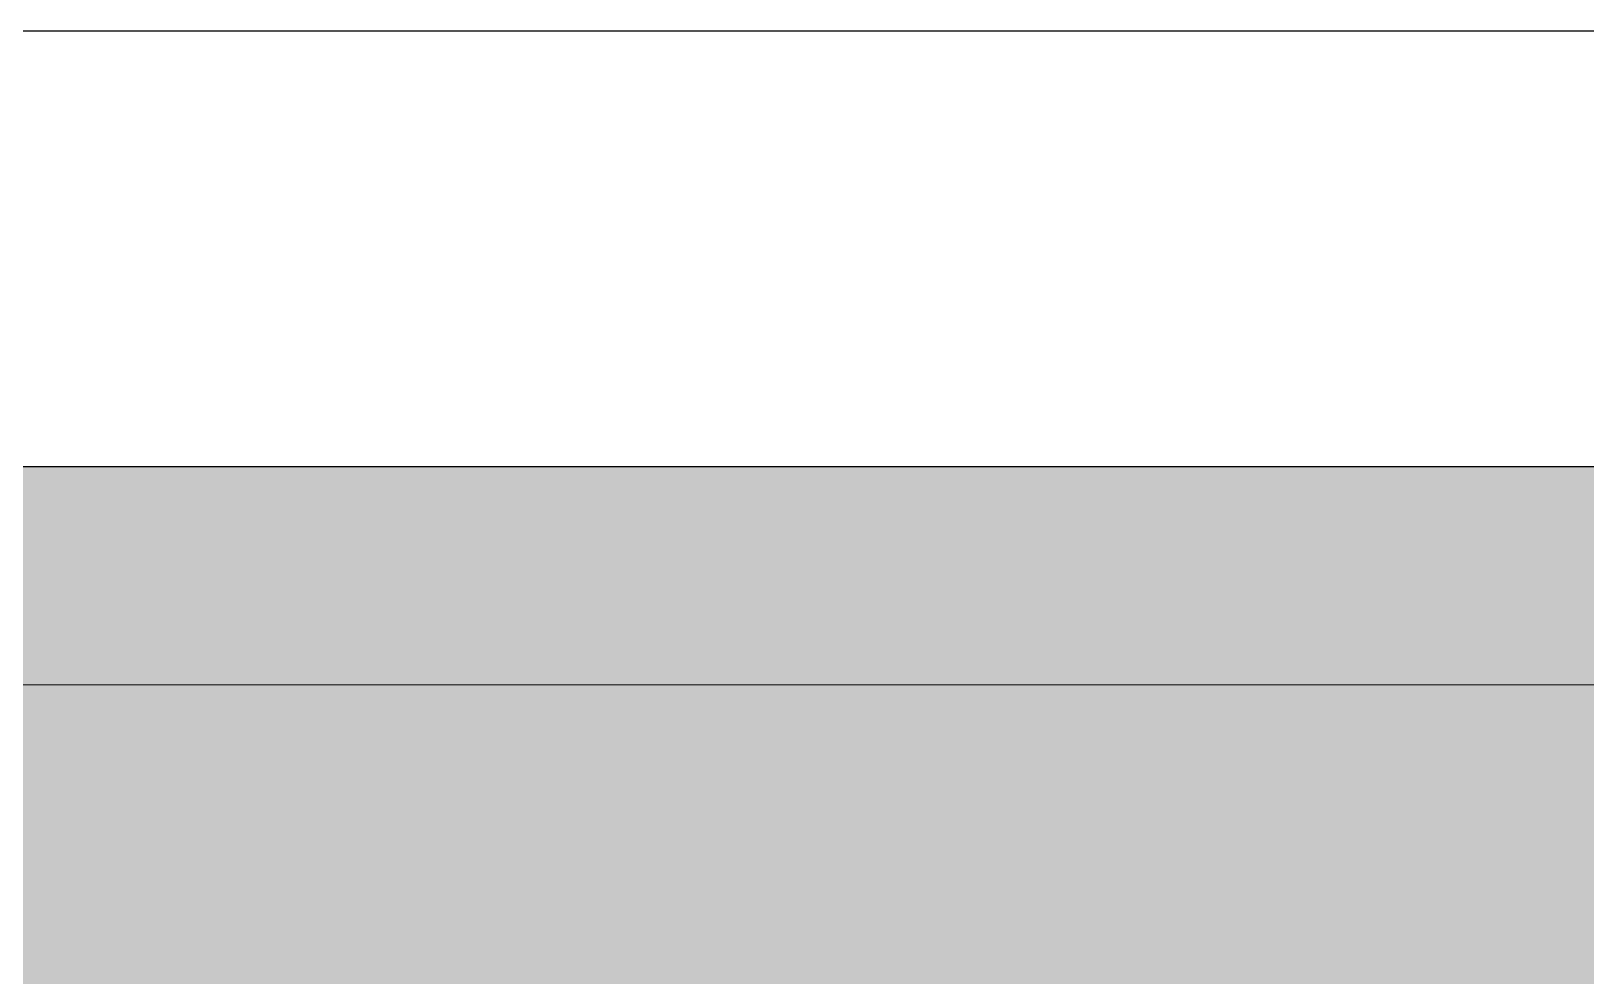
# Model space of a CAD drawing. Header units: centimetres. Extents: x -292707 to 138715, y -53922 to 66277.
# Drawn here: x 33324.3 to 33404.5, y -11721 to -11672.2 of the extents above; entities that cross this region are included whole.
import ezdxf
from ezdxf.xclip import XClip

# ---------------------------------------------------------------- set-up
doc = ezdxf.new("R2010")
doc.units = ezdxf.units.CM
doc.header["$XCLIPFRAME"] = 0
for name, color, linetype in [('A-ALINE-1', 91, 'Continuous'), ('A-ALINE-2', 101, 'Continuous'), ('A-ALINE-7', 119, 'Continuous'), ('A-TEXT', 254, 'Continuous')]:
    doc.layers.add(name, color=color, linetype=linetype)
for name, color, linetype, lineweight, true_color in [('A-FILL-1', 250, 'Continuous', 0, 0x333333), ('A-FILL-4', 9, 'Continuous', 0, 0x808080), ('A-FILL-7', 7, 'Continuous', 0, 0xcccccc)]:
    doc.layers.add(name, color=color, linetype=linetype, lineweight=lineweight, true_color=true_color)
doc.layers.add('A-SWING AREA', color=7, linetype='Continuous', lineweight=0, true_color=0xf7f7f7, transparency=0.2)

# ---------------------------------------------------------------- blocks, each defined once
blk = doc.blocks.new('hgfhgfh')
at = {"layer": 'A-FILL-7'}
h = blk.add_hatch(color=256, dxfattribs=at)
h.dxf.hatch_style = 1
h.paths.add_polyline_path([(48329.1, -25086.803), (39823.08, -25086.803, 0.929837), (39827.6, -32807.803), (48333.619, -32807.803, 0.942911)])
h.paths.add_polyline_path([(48332.131, -32757.803), (39829.409, -32757.803, -0.929395), (39824.919, -25136.803), (48327.641, -25136.803, -0.942549)], flags=16)
h.paths.add_polyline_path([(48331.922, -32750.803), (39829.663, -32750.803, -0.929332), (39825.177, -25143.803), (48327.436, -25143.803, -0.942498)], flags=0)
h.paths.add_polyline_path([(51488.475, -28964.635, -1), (51408.475, -28964.635, -1)], flags=0)
h.paths.add_polyline_path([(51483.475, -28964.635, -1), (51413.475, -28964.635, -1)], flags=0)
h.paths.add_polyline_path([(36628.475, -28964.933, -1), (36708.475, -28964.933, -1)], flags=0)
h.paths.add_polyline_path([(36633.475, -28964.933, -1), (36703.475, -28964.933, -1)], flags=0)
at = {"layer": 'A-ALINE-2', "ltscale": 0.14}
blk.add_arc((48104.296, -28947.436), 4890.173, 273.023106, 87.036536, dxfattribs=at)
at = {"layer": 'A-ALINE-7', "ltscale": 0.14}
for radius, start, end in [(3874.173, 273.396559, 86.670455), (3867.173, 273.399633, 86.667442), (3817.173, 273.421832, 86.645681), (3810.173, 273.424975, 86.6426)]:
    blk.add_arc((48104.296, -28947.436), radius, start, end, dxfattribs=at)
at = {"layer": 'A-FILL-4', "ltscale": 0.14}
for radius, start, end in [(4890.173, 273.023106, 87.036536), (4885.173, 273.024653, 87.03502), (4763.173, 273.063153, 86.99728), (4758.173, 273.064762, 86.995702), (4636.173, 273.104834, 86.956421), (4631.173, 273.10651, 86.954778), (4509.173, 273.148265, 86.913848), (4504.173, 273.150012, 86.912135), (4382.173, 273.193571, 86.869436), (4377.173, 273.195395, 86.867648), (4255.173, 273.240891, 86.82305), (4250.173, 273.242797, 86.821182), (4128.173, 273.290378, 86.77454), (4123.173, 273.292373, 86.772584), (4001.173, 273.342204, 86.723737), (3996.173, 273.344295, 86.721687)]:
    blk.add_arc((48104.296, -28947.436), radius, start, end, dxfattribs=at)
blk = doc.blocks.new('jhgkjhkjhkjh')
at = {"layer": 'A-SWING AREA', "transparency": 33554457}
h = blk.add_hatch(color=256, dxfattribs=at)
h.dxf.hatch_style = 1
h.paths.add_polyline_path([(-933.611, 931.53), (-881.611, 931.53), (-881.611, 1218.53), (-933.611, 1218.53)])
at = {"layer": 'A-ALINE-1', "ltscale": 0.25}
blk.add_lwpolyline([(-933.611, 931.53), (-881.611, 931.53), (-881.611, 1218.53), (-933.611, 1218.53)], close=True, dxfattribs=at)
at = {"layer": 'A-FILL-1'}
blk.add_lwpolyline([(-931.111, 934.03), (-884.111, 934.03), (-884.111, 1216.03), (-931.111, 1216.03)], close=True, dxfattribs=at)
at = {"layer": 'Defpoints'}
blk.add_lwpolyline([(-1296.611, 926.53), (-876.611, 926.53), (-876.611, 1223.53), (-1296.611, 1223.53)], close=True, dxfattribs=at)

msp = doc.modelspace()

# ---------------------------------------------------------------- block references
ref = msp.add_blockref('hgfhgfh', (-17683.05, 18045.164))
XClip(ref).set_block_clipping_path([(50781.3347949128, -26551.6239092804), (51719.5727609521, -28947.4361751758), (53571.3622669359, -28947.4361751758), (51997.0503859984, -25463.0144404544)])
at = {"layer": 'A-TEXT', "xscale": 4.5, "yscale": 4.5, "zscale": 4.5}
msp.add_blockref('jhgkjhkjhkjh', (37449.981, -17178.101), dxfattribs=at)

doc.saveas('drawing.dxf')
